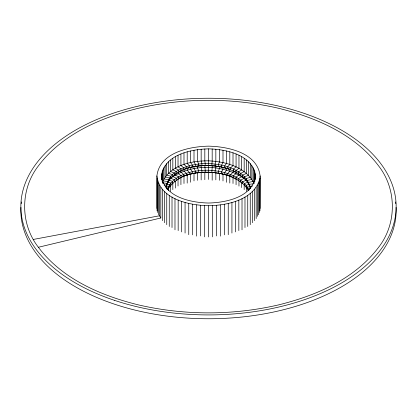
<?xml version="1.0" encoding="UTF-8"?>
<svg xmlns="http://www.w3.org/2000/svg" width="417" height="417" viewBox="0 0 417 417"><rect width="100%" height="100%" fill="white"/><g stroke="black" fill="none" stroke-linecap="round" stroke-linejoin="round"><path stroke-width="0.63" d="M156.896 208.464L156.896 175.943C159.602 152.606 189.182 146.576 208.5 146.148C227.818 146.576 257.398 152.606 260.104 175.943L260.104 208.464M161.588 175.943C164.048 154.728 190.939 149.244 208.5 148.859C226.061 149.244 252.952 154.728 255.412 175.943C252.952 197.158 226.061 202.641 208.5 203.027C190.939 202.641 164.048 197.158 161.588 175.943L161.588 179.826M259.942 210.804L260.104 175.943M166.32 188.249C166.889 169.828 190.261 164.017 205.185 163.532C222.438 163.448 245.894 169.12 250.591 188.286M156.896 175.943C159.602 199.279 189.182 205.31 208.5 205.732C227.797 205.378 254.37 199.806 259.942 178.278M166.409 187.035C168.572 176.297 179.711 170.543 189.334 167.712C202.579 164.037 216.798 165.049 229.798 169.245L229.798 171.163L227.666 173.576L227.666 175.489C235.772 178.299 243.94 182.844 248.37 190.475M162.343 182.375C169.834 165.153 191.507 160.686 208.5 160.837C225.42 161.561 245.608 166.821 253.864 183.12M167.014 189.401C173.879 174.056 193.248 170.063 208.5 170.251C223.627 170.934 241.464 175.677 249.105 190.016M167.67 189.667C180.53 169.677 209.298 169.422 229.798 175.948L229.798 183.053M242.658 183.662L242.658 181.744L246.452 180.154C225.144 164.043 192.581 162.875 170.548 178.195L174.342 179.79L174.342 181.703M241.672 176.662L238.357 178.575L238.357 180.488M244.174 178.351L240.604 180.113L240.604 182.026M247.927 182.255L244.498 183.464L244.498 185.383M185.059 168.838L186.665 168.338M175.208 173.884L176.396 173.514L176.396 171.595L172.826 169.839L172.826 158.351M183.991 183.506L183.991 175.875L192.341 173.66L192.341 171.741L190.548 169.239L190.548 167.326L192.341 166.956L192.341 165.038L190.548 162.536L190.548 150.918M249.105 184.387L246.119 185.263L246.119 187.176M179.253 171.304L181.077 170.819L181.077 168.901L178.033 166.842L178.033 155.348M179.253 178.007L181.077 177.522L181.077 175.604L178.033 173.545L178.033 172.268M187.202 183.115L187.202 174.874L189.334 174.415L189.334 172.497L187.202 170.084L187.202 168.171L189.99 167.467M182.031 170.058L183.683 169.646L183.683 167.733L180.926 165.544L180.926 154.029M182.031 176.761L183.683 176.349L183.683 174.436L180.926 172.247L180.926 170.97M249.986 186.535L247.505 187.124L247.505 189.042M38.385 247.265C62.19 278.968 100.591 295.471 138.037 304.801C184.189 315.554 232.811 315.554 278.963 304.801C316.409 295.471 354.81 278.968 378.615 247.265C396.921 223.887 396.921 189.287 378.615 165.903C354.81 134.206 316.409 117.703 278.963 108.368C232.811 97.614 184.189 97.614 138.037 108.368C100.591 117.703 62.19 134.206 38.385 165.903C20.079 189.287 20.079 223.887 38.385 247.265L160.826 217.987L160.826 187.342M183.991 175.875L186.441 175.312L186.441 173.399L183.991 171.09L183.991 169.172L186.441 168.609L186.441 166.696L183.991 164.387L183.991 152.846M187.202 168.171L189.334 167.712L189.334 165.794L187.202 163.381L187.202 151.809M190.548 167.326L195.453 166.347L195.453 164.434L194.004 161.859L194.004 150.183M249.929 188.802L248.657 189.042L248.657 190.319M33.381 239.436L159.424 215.792L160.826 217.987M253.546 183.741L249.554 184.293L249.554 186.211L250.2 188.197L250.2 186.279L252.52 186.071M165.106 186.941L166.279 186.941L166.367 188.15M164.069 185.012L166.409 185.117L166.279 188.218M162.745 182.927L166.8 183.298L166.8 185.216M166.305 188.041L167.446 188.197L167.446 189.474M166.435 186.06L168.343 186.42L168.343 188.338M229.798 169.245L221.547 167.081L221.547 165.163L222.996 162.588L222.996 150.183M229.798 175.948L221.547 173.785L221.547 171.867L222.996 169.292L222.996 167.379L218.357 166.446L218.357 164.533L219.451 161.895L219.451 149.604M167.014 184.09L169.495 184.679L169.495 186.597M234.422 171.314L227.666 168.786L227.666 166.873L229.798 164.46L229.798 151.809M234.422 178.017L233.317 177.746L233.317 175.828L236.074 173.639L236.074 171.721M237.137 172.68L233.317 171.043L233.317 169.125L236.074 166.936L236.074 154.029M237.137 179.383L235.923 179.06L235.923 177.147L238.967 175.083L238.967 173.806M167.895 182.109L170.881 182.985L170.881 184.903M169.073 180.139L172.502 181.353L172.502 183.266M172.826 176.542L176.396 178.299L176.396 180.217M175.328 174.984L178.643 176.902L178.643 178.815M249.554 186.211C247.036 180.014 241.646 175.515 235.923 172.357L235.923 170.444L238.967 168.379L238.967 155.348M259.468 180.603L259.468 212.472M258.676 182.896L258.676 214.771M257.576 185.148L257.576 216.371M256.174 187.342L256.174 218.565M255.267 173.816L255.267 179.649M254.834 171.705L254.834 181.442M254.479 189.469L254.479 220.687M254.115 169.62L254.115 183.532M253.119 167.571L253.119 181.499L248.657 182.338L248.657 184.251M252.499 191.507L252.499 222.73M251.842 165.575L251.842 179.383L247.505 180.42L247.505 182.338M250.299 163.646L250.299 177.329L246.119 178.559L246.119 180.478M250.247 193.452L250.247 224.674M248.501 161.791L248.501 175.348L244.498 176.761L244.498 178.679M247.74 195.292L247.74 226.514M246.452 160.024L246.452 173.451L242.658 175.041L242.658 176.959M246.452 186.852L246.452 191.309M244.987 197.006L244.987 227.578M244.174 158.351L244.174 171.648L240.604 173.409L240.604 175.322M244.174 185.08L244.174 189.599M242.016 198.596L242.016 229.819M241.672 156.792L241.672 169.959L238.357 171.872L238.357 173.785M241.672 182.677L241.672 187.582M238.967 180.493L238.967 186.091M238.832 200.045L238.832 230.617M236.074 178.424L236.074 184.726M235.464 201.343L235.464 231.915M233.009 152.846L233.009 165.622L230.559 167.931L230.559 169.849M233.009 171.048L233.009 172.325L230.559 174.634L230.559 176.553L233.009 177.116L233.009 183.496M231.93 202.49L231.93 233.056M228.25 203.465L228.25 234.688M226.452 150.918L226.452 163.443L224.659 165.945L224.659 167.863L226.452 168.233L226.452 170.146L224.659 172.648L224.659 174.567L226.452 174.937L226.452 182.318M224.445 204.278L224.445 234.849M222.996 180.926L222.996 174.082L218.357 173.149L218.357 171.236L219.451 168.598L219.451 166.685C211.044 165.288 202.412 165.241 194.004 166.644L194.004 168.562L195.453 171.137L195.453 173.05L190.548 174.03L190.548 182.234M220.546 204.914L220.546 236.131M219.451 180.306L219.451 173.389C211.044 171.992 202.412 171.945 194.004 173.347L194.004 180.884M216.574 205.367L216.574 235.939M215.839 149.192L215.839 161.374L215.104 164.048L215.104 165.961L215.839 166.159L215.839 168.077L215.104 170.751L215.104 172.664L215.839 172.862L215.839 179.852M212.55 205.644L212.55 236.866M212.18 148.942L212.18 161.019L211.815 165.632L212.18 165.81L212.18 167.723L211.815 172.336L212.18 172.508L212.18 180.207M208.5 148.859L208.5 179.446M208.5 205.732L208.5 236.955M204.82 148.942L204.82 160.832L205.185 163.532L205.185 165.45L204.82 165.622L205.185 170.235L205.185 172.153L204.82 172.325L204.82 179.717M204.45 205.644L204.45 236.866M201.161 149.192L201.161 161.004L201.896 163.678L201.896 165.591L201.161 165.789L201.161 167.707L201.896 170.381L201.896 172.294L201.161 172.492L201.161 179.941M200.426 205.367L200.426 235.939M197.549 149.604L197.549 161.343L198.643 163.975L198.643 165.893L197.549 166.133L197.549 168.046L198.643 170.678L198.643 172.596L197.549 172.836L197.549 180.332M196.454 204.914L196.454 236.131M192.555 204.278L192.555 234.849M188.75 203.465L188.75 234.688M185.07 202.49L185.07 233.056M181.536 201.343L181.536 231.915M180.926 177.668L180.926 184.679M178.643 172.112L178.643 170.199L175.328 168.28L175.328 156.792M178.168 200.045L178.168 230.617M178.033 178.971L178.033 185.992M175.328 181.051L175.328 188.072M174.984 198.596L174.984 229.819M174.342 174.999L174.342 173.086L170.548 171.491L170.548 160.024M172.826 182.604L172.826 189.631M172.502 176.563L172.502 174.65L168.499 173.232L168.499 161.791M172.012 197.006L172.012 227.578M170.881 178.2L170.881 176.287L166.701 175.057L166.701 163.646M170.548 184.903L170.548 191.299M169.495 179.894L169.495 177.976L165.158 176.938L165.158 165.575M169.26 195.292L169.26 226.514M168.499 187.29L168.499 190.496M168.343 181.635L168.343 179.717L163.881 178.883L163.881 167.571M167.446 183.412L167.446 181.494L162.885 180.863L162.885 169.62M166.753 193.452L166.753 224.674M164.501 191.507L164.501 222.73M162.885 182.265L162.885 183.522M162.521 189.469L162.521 220.687M162.166 171.705L162.166 181.447M161.733 173.816L161.733 179.362M159.424 185.148L159.424 215.792M158.324 182.896L158.324 214.771M157.532 180.603L157.532 212.472M157.058 178.278L157.058 210.804M396.077 207.379A187.65 108.337 0 0 1 208.5 318.755A187.65 108.337 0 0 1 20.923 207.379M21.21 203.731A187.65 108.337 0 0 1 21.429 201.917M395.571 201.917A187.65 108.337 0 0 1 395.79 203.731M114.675 300.407A187.65 108.337 0 0 0 396.15 206.587A187.65 108.337 0 0 0 114.675 112.762A187.65 108.337 0 0 0 114.675 300.407"/></g></svg>
